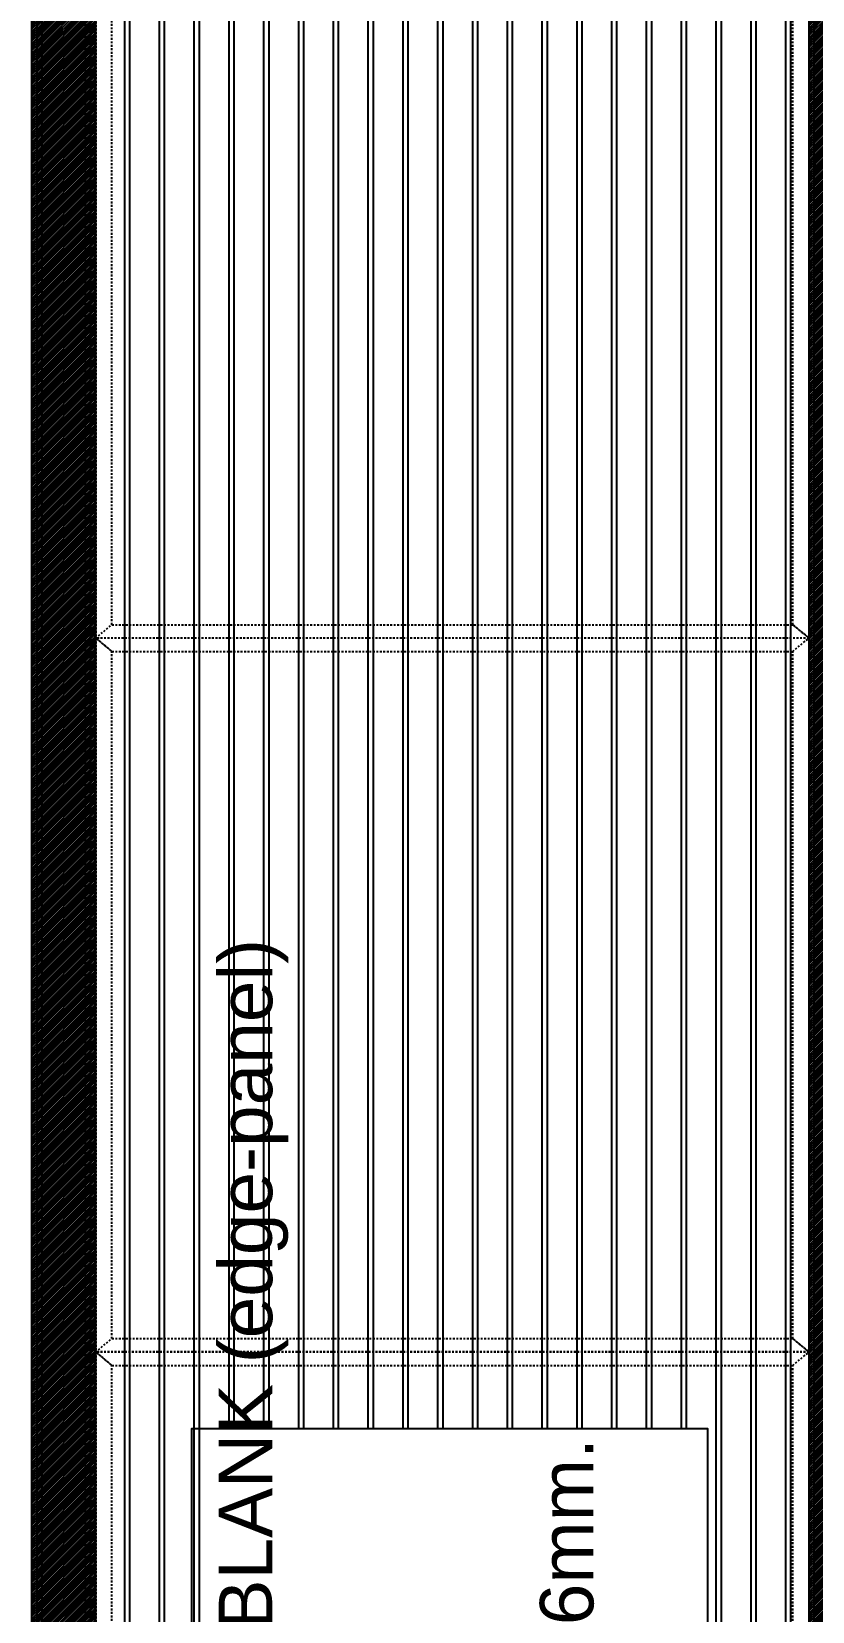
# Model space of a CAD drawing. Header units: millimetres. Extents: x 652937 to 1670132, y 1473552 to 2851037.
# Drawn here: x 760281 to 761740, y 1523790 to 1526740 of the extents above; entities that cross this region are included whole.
import ezdxf
from ezdxf.xclip import XClip

# ---------------------------------------------------------------- set-up
doc = ezdxf.new("R2010")
doc.units = ezdxf.units.MM
doc.header["$XCLIPFRAME"] = 0
for name, pattern in [('TA_GL_005.00000', [13.75, 5, -1.25, 1.25, -1.25, 5]), ('TA_HL_001.00000', [6.5, 3.55, -2.95]), ('XKITLINE00', [0]), ('XKITLINE02', [4, 2, -2])]:
    doc.linetypes.add(name, pattern=pattern)
doc.layers.add('000 - 0_HIDE_OBJ_FRAMING_DEF_SUB', color=1, linetype='Continuous', plot=False)
doc.layers.add('000 - ESTIMATE_ASPG_WIPEOUT_', color=250, linetype='Continuous', plot=False)
for name, color, linetype in [('000 - 0_SYM_DWG_GRIDLINE_MAIN_COLOR_251', 251, 'Continuous'), ('010 - ASPG_EXTR_MAIN_COLOR_2', 2, 'Continuous'), ('010 - ASPG_EXTR_WIPEOUT_', 250, 'Continuous'), ('010 - ASPG_FRAMING_MAIN_COLOR_1', 3, 'Continuous'), ('010 - ASPG_FRAMING_SUB_COLOR_2', 1, 'Continuous'), ('010 - ASPG_FRAMING_SUB_COLOR_3', 251, 'Continuous')]:
    doc.layers.add(name, color=color, linetype=linetype)
for name, color, linetype, true_color, plot in [('000 - ESTIMATE_ASPG_MAIN_COLOR_6', 6, 'Continuous', 0xff00ff, False), ('000 - ESTIMATE_ASPG_TEXT_COLOR_1', 1, 'Continuous', 0xff0000, False), ('000_AREA_ASPG_AREA_HATCH_', 7, 'Continuous', 0xff8700, False), ('000_AREA_ASPG_AREA_MAIN_COLOR_1', 7, 'Continuous', 0xff8700, False)]:
    doc.layers.add(name, color=color, linetype=linetype, true_color=true_color, plot=plot)
for name, color, linetype, lineweight in [('A-GENM', 37, 'Continuous', 9), ('Bolt', 7, 'Continuous', 0), ('Part', 2, 'Continuous', 0)]:
    doc.layers.add(name, color=color, linetype=linetype, lineweight=lineweight)
doc.styles.add('_Arial', font='arial.ttf')
doc.styles.add('TA', font='', dxfattribs={"height": 4.5})
doc.styles.get('TA').set_extended_font_data('Cordia New')

# ---------------------------------------------------------------- blocks, each defined once
blk = doc.blocks.new('GM_Louver Grill Vertical Z1 - Z Profile-20321545-ENT 3 ELE-2 Sheet')
at = {"layer": '000 - 0_HIDE_OBJ_FRAMING_DEF_SUB'}
blk.add_line((-201431, 105550), (-201431, 114870), dxfattribs=at)
blk = doc.blocks.new('E2')
at = {"layer": '000 - 0_HIDE_OBJ_FRAMING_DEF_SUB'}
for p, q in [((1649987.5, 105550), (1649987.5, 114870)), ((1650087.5, 105550), (1650087.5, 114870))]:
    blk.add_line(p, q, dxfattribs=at)
for points in [[(1650037.5, 114870), (1648537.5, 114870), (1648537.5, 105550), (1650037.5, 105550)], [(1650037.5, 114870), (1651537.5, 114870), (1651537.5, 105550), (1650037.5, 105550)]]:
    blk.add_lwpolyline(points, close=True, dxfattribs=at)
at = {"layer": 'A-GENM'}
for p in [(1851593.5, 0), (1851668.5, 0), (1851743.5, 0), (1851818.5, 0), (1851893.5, 0), (1851968.5, 0), (1852043.5, 0), (1852118.5, 0), (1852193.5, 0), (1852268.5, 0), (1852343.5, 0), (1852418.5, 0), (1852493.5, 0), (1852568.5, 0), (1852643.5, 0), (1852718.5, 0), (1852793.5, 0)]:
    blk.add_blockref('GM_Louver Grill Vertical Z1 - Z Profile-20321545-ENT 3 ELE-2 Sheet', p, dxfattribs=at)
blk = doc.blocks.new('*A3459102')
at = {"layer": 'Part', "linetype": 'XKITLINE00', "lineweight": 0}
for p, q in [((616.947211, 135.830227), (616.947209, 135.830227)), ((616.947209, 135.830227), (619.147209, 135.830227)), ((616.947209, 135.730227), (616.947209, 135.830227)), ((616.947211, 135.730227), (616.947209, 135.730227)), ((616.947209, 135.730227), (619.147209, 135.730227)), ((619.147211, 135.830227), (619.147209, 135.830227)), ((619.147209, 135.730227), (619.147209, 135.830227)), ((619.147211, 135.730227), (619.147209, 135.730227))]:
    blk.add_line(p, q, dxfattribs=at)
at = {"layer": 'Part', "linetype": 'XKITLINE02', "lineweight": 0}
for p, q in [((616.947211, 135.830227), (616.947211, 135.730227)), ((619.147209, 135.830227), (619.147211, 135.830227)), ((619.147209, 135.730227), (619.147211, 135.730227)), ((619.147211, 135.830227), (619.147211, 135.730227))]:
    blk.add_line(p, q, dxfattribs=at)
blk = doc.blocks.new('*A3460103')
at = {"layer": 'Part', "linetype": 'XKITLINE02', "lineweight": 0}
for p, q in [((618.12721, 136.430227), (618.077209, 136.430227)), ((618.077209, 136.430227), (618.077209, 135.930227)), ((618.127209, 135.930227), (618.127209, 136.430227)), ((618.077209, 135.830227), (618.67721, 135.830227)), ((618.67721, 135.830227), (618.67721, 135.880227))]:
    blk.add_line(p, q, dxfattribs=at)
at = {"layer": 'Part', "linetype": 'XKITLINE00', "lineweight": 0}
for p, q in [((618.077209, 135.930227), (618.077209, 135.830227)), ((618.127209, 135.930227), (618.127209, 135.880227)), ((618.677209, 135.880227), (618.127209, 135.880227)), ((618.677209, 135.830227), (618.677209, 135.880227))]:
    blk.add_line(p, q, dxfattribs=at)
blk = doc.blocks.new('*A3462105')
at = {"layer": 'Bolt', "linetype": 'XKITLINE02', "lineweight": 0}
for p, q in [((618.12721, 136.300227), (618.07721, 136.300227)), ((618.20641, 136.130227), (617.77721, 136.130227)), ((618.07721, 136.200227), (618.01721, 136.200227)), ((618.07721, 136.060227), (618.01721, 136.060227)), ((618.12721, 135.960227), (618.07721, 135.960227))]:
    blk.add_line(p, q, dxfattribs=at)
blk = doc.blocks.new('*A3463106')
at = {"layer": 'Bolt'}
for points in [[(617.217, 135.83), (617.217, 135.73), (617.077, 135.73), (617.077, 135.83)], [(619.017, 135.83), (619.017, 135.73), (618.877, 135.73), (618.877, 135.83)]]:
    blk.add_hatch(color=256, dxfattribs=at).paths.add_polyline_path(points, flags=17)
at = {"layer": 'Bolt', "linetype": 'XKITLINE00', "lineweight": 0}
for p, q in [((617.077, 135.83), (617.077, 135.73)), ((617.147, 135.83), (617.147, 135.73)), ((617.217, 135.83), (617.217, 135.73)), ((618.877, 135.83), (618.877, 135.73)), ((618.947, 135.83), (618.947, 135.73)), ((619.017, 135.83), (619.017, 135.73))]:
    blk.add_line(p, q, dxfattribs=at)
blk = doc.blocks.new('*A3534110')
at = {"layer": 'Part', "linetype": 'XKITLINE00', "lineweight": 0}
for p, q in [((616.947209, 162.330227), (616.947209, 162.430227)), ((616.947209, 162.430227), (619.147209, 162.430227)), ((619.147209, 162.330227), (616.947209, 162.330227)), ((619.147209, 162.330227), (619.147209, 162.430227)), ((619.147209, 162.430227), (619.147211, 162.430227)), ((619.147211, 162.330227), (619.147209, 162.330227))]:
    blk.add_line(p, q, dxfattribs=at)
at = {"layer": 'Part', "linetype": 'XKITLINE02', "lineweight": 0}
for p, q in [((616.947211, 162.330227), (616.947211, 162.430227)), ((619.147209, 162.430227), (619.147211, 162.430227)), ((619.147209, 162.330227), (619.147211, 162.330227)), ((619.147211, 162.330227), (619.147211, 162.430227))]:
    blk.add_line(p, q, dxfattribs=at)
blk = doc.blocks.new('*A3535111')
at = {"layer": 'Part', "linetype": 'XKITLINE00', "lineweight": 0}
for p, q in [((618.077209, 162.330227), (618.077209, 162.230227)), ((618.677209, 162.280227), (618.127209, 162.280227)), ((618.127209, 162.280227), (618.127209, 162.230227)), ((618.677209, 162.280227), (618.677209, 162.330227))]:
    blk.add_line(p, q, dxfattribs=at)
at = {"layer": 'Part', "linetype": 'XKITLINE02', "lineweight": 0}
for p, q in [((618.077209, 162.330227), (618.67721, 162.330227)), ((618.07721, 161.730227), (618.077209, 162.230227)), ((618.127209, 162.230227), (618.12721, 161.730227)), ((618.67721, 162.330227), (618.67721, 162.280227)), ((618.077209, 161.730227), (618.12721, 161.730227))]:
    blk.add_line(p, q, dxfattribs=at)
blk = doc.blocks.new('*A3536112')
at = {"layer": 'Part', "linetype": 'XKITLINE00', "lineweight": 0}
for p, q in [((616.747209, 162.630227), (616.947209, 162.430227)), ((619.177209, 162.430227), (619.347209, 162.630227)), ((616.947209, 162.430227), (619.177211, 162.430227))]:
    blk.add_line(p, q, dxfattribs=at)
at = {"layer": 'Part', "linetype": 'XKITLINE02', "lineweight": 0}
for p, q in [((616.747209, 162.630227), (619.347211, 162.630227)), ((616.947211, 162.430227), (616.747211, 162.630227)), ((619.177211, 162.430227), (619.347211, 162.630227))]:
    blk.add_line(p, q, dxfattribs=at)
blk = doc.blocks.new('*A3537113')
at = {"layer": 'Bolt', "linetype": 'XKITLINE02', "lineweight": 0}
for p, q in [((618.20641, 162.030227), (617.77721, 162.030227)), ((618.07721, 162.100227), (618.01721, 162.100227)), ((618.07721, 161.960227), (618.01721, 161.960227)), ((618.12721, 162.200227), (618.07721, 162.200227)), ((618.12721, 161.860227), (618.07721, 161.860227))]:
    blk.add_line(p, q, dxfattribs=at)
blk = doc.blocks.new('*A3538114')
at = {"layer": 'Bolt'}
for points in [[(617.217, 162.43), (617.217, 162.33), (617.077, 162.33), (617.077, 162.43)], [(619.017, 162.43), (619.017, 162.33), (618.877, 162.33), (618.877, 162.43)]]:
    blk.add_hatch(color=256, dxfattribs=at).paths.add_polyline_path(points, flags=17)
at = {"layer": 'Bolt', "linetype": 'XKITLINE00', "lineweight": 0}
for p, q in [((617.077, 162.33), (617.077, 162.43)), ((617.147, 162.33), (617.147, 162.43)), ((617.217, 162.33), (617.217, 162.43)), ((618.877, 162.33), (618.877, 162.43)), ((618.947, 162.33), (618.947, 162.43)), ((619.017, 162.33), (619.017, 162.43))]:
    blk.add_line(p, q, dxfattribs=at)
blk = doc.blocks.new('*A3461104')
at = {"layer": 'Part', "linetype": 'XKITLINE00', "lineweight": 0}
for p, q in [((616.747209, 135.530227), (616.947209, 135.730227)), ((616.947209, 135.730227), (616.947211, 135.730227)), ((619.177211, 135.730227), (616.947209, 135.730227)), ((619.347209, 135.530227), (619.177209, 135.730227))]:
    blk.add_line(p, q, dxfattribs=at)
at = {"layer": 'Part', "linetype": 'XKITLINE02', "lineweight": 0}
for p, q in [((616.747211, 135.530227), (616.947211, 135.730227)), ((619.347211, 135.530227), (619.177211, 135.730227)), ((616.747209, 135.530227), (619.347211, 135.530227))]:
    blk.add_line(p, q, dxfattribs=at)
blk = doc.blocks.new('*A28253898')
at = {"layer": 'Part', "linetype": 'XKITLINE00', "lineweight": 0}
for p, q in [((185.692969, 59.722868), (175.64231, 59.722868)), ((175.64231, 59.397868), (175.64231, 59.722868)), ((185.69297, 59.722868), (185.692969, 59.722868)), ((185.692969, 59.722868), (185.692969, 59.397868)), ((185.692969, 59.397868), (175.64231, 59.397868)), ((185.692969, 59.397868), (185.692993, 59.397868))]:
    blk.add_line(p, q, dxfattribs=at)
at = {"layer": 'Part', "linetype": 'XKITLINE02', "lineweight": 0}
for p, q in [((175.642312, 59.427868), (175.642312, 59.722868)), ((175.642333, 59.427868), (175.642333, 59.722868)), ((175.642335, 59.397868), (175.642335, 59.722868)), ((185.692993, 59.722868), (185.692969, 59.722868)), ((185.69297, 59.427868), (185.69297, 59.722868)), ((185.692993, 59.722868), (185.692992, 59.722868)), ((185.692992, 59.722868), (185.692992, 59.427868)), ((185.692993, 59.397868), (185.692993, 59.722868)), ((185.692992, 59.427868), (175.642312, 59.427868)), ((185.692993, 59.397868), (185.692969, 59.397868)), ((185.692992, 59.427868), (185.69297, 59.427868))]:
    blk.add_line(p, q, dxfattribs=at)
blk = doc.blocks.new('*A28263899')
at = {"layer": 'Part', "linetype": 'XKITLINE00', "lineweight": 0}
for p, q in [((184.068439, 59.367868), (184.068439, 59.397868)), ((184.068439, 59.367868), (184.068439, 59.367868)), ((184.068439, 59.367868), (184.568439, 59.367868)), ((184.568439, 59.367868), (184.568439, 59.397868)), ((184.568439, 59.367868), (184.568439, 59.367868))]:
    blk.add_line(p, q, dxfattribs=at)
at = {"layer": 'Part', "linetype": 'XKITLINE02', "lineweight": 0}
for p, q in [((184.568439, 59.397868), (184.068439, 59.397868)), ((184.068439, 59.397868), (184.068439, 59.367868)), ((184.568439, 59.397868), (184.568439, 59.397868)), ((184.568439, 59.397868), (184.568439, 59.367868))]:
    blk.add_line(p, q, dxfattribs=at)
blk = doc.blocks.new('*A28273900')
at = {"layer": 'Bolt'}
for points in [[(184.133, 59.398), (184.133, 59.428), (184.203, 59.428), (184.203, 59.398)], [(184.133, 59.368), (184.133, 59.398), (184.203, 59.398), (184.203, 59.368)], [(184.433, 59.398), (184.433, 59.428), (184.503, 59.428), (184.503, 59.398)], [(184.433, 59.368), (184.433, 59.398), (184.503, 59.398), (184.503, 59.368)]]:
    blk.add_hatch(color=256, dxfattribs=at).paths.add_polyline_path(points, flags=17)
at = {"layer": 'Bolt', "linetype": 'XKITLINE00', "lineweight": 0}
for p, q in [((184.168, 59.328), (184.168, 59.543)), ((184.468, 59.328), (184.468, 59.543)), ((184.133, 59.398), (184.133, 59.428)), ((184.133, 59.368), (184.133, 59.398)), ((184.203, 59.398), (184.203, 59.428)), ((184.203, 59.368), (184.203, 59.398)), ((184.433, 59.398), (184.433, 59.428)), ((184.433, 59.368), (184.433, 59.398)), ((184.503, 59.398), (184.503, 59.428)), ((184.503, 59.368), (184.503, 59.398))]:
    blk.add_line(p, q, dxfattribs=at)
blk = doc.blocks.new('*A30384111')
at = {"layer": 'Part', "linetype": 'XKITLINE00', "lineweight": 0}
for p, q in [((184.303439, 59.367868), (184.303439, 59.367868)), ((184.303439, 58.867868), (184.303439, 59.367868)), ((184.303439, 59.367868), (184.333439, 59.367868)), ((184.333439, 58.867868), (184.333439, 59.367868)), ((184.303439, 59.217868), (184.333439, 59.217868)), ((184.303439, 58.867868), (184.333439, 58.867868))]:
    blk.add_line(p, q, dxfattribs=at)
at = {"layer": 'Part', "linetype": 'XKITLINE02', "lineweight": 0}
for p, q in [((184.303439, 59.367868), (184.303439, 58.867868)), ((184.303439, 59.367868), (184.303439, 59.367868)), ((184.333439, 58.867868), (184.333439, 59.367868))]:
    blk.add_line(p, q, dxfattribs=at)
blk = doc.blocks.new('PP18_ENT3_SE_ELE2-1')
at = {"layer": 'Part', "linetype": 'XKITLINE00', "lineweight": 0}
for p, q in [((-19960, 114420), (-13155, 114420)), ((-15305, 113820), (-13155, 113820))]:
    blk.add_line(p, q, dxfattribs=at)
at = {"layer": 'Part', "linetype": 'XKITLINE02', "lineweight": 0}
for p, q in [((-13595, 113780), (-13595, 113780)), ((-13595, 113780), (-13595, 113780)), ((-13548, 113780), (-13548, 111760)), ((-13542, 113780), (-13542, 111760)), ((-13595, 111770), (-13595, 111770)), ((-13595, 111770), (-13595, 111770))]:
    blk.add_line(p, q, dxfattribs=at)
at = {"layer": 'Part', "linetype": 'XKITLINE00', "lineweight": 0}
blk.add_lwpolyline([(-13595, 111760), (-13595, 113780), (-13495, 113780), (-13495, 111760)], close=True, dxfattribs=at)
blk.add_blockref('E2', (-1664704.6, 0))
at = {"lineweight": 0}
for name, p, xscale, yscale, zscale in [('*A3536112', (48261.2, 97557), -100, 100, 100), ('*A3534110', (48259.7, 97557), -100, 100, 100), ('*A3538114', (48259.7, 97557), -100, 100, 100), ('*A3535111', (48259.7, 97557), -100, 100, 100), ('*A3537113', (48259.7, 97557), -100, 100, 100), ('*A28253898', (-50408.5, 101105.4), 200, 200, 200), ('*A28273900', (-50408.5, 101105.4), 200, 200, 200), ('*A28263899', (-50408.5, 101105.4), 200, 200, 200), ('*A30384111', (-50408.5, 101105.4), 200, 200, 200), ('*A3460103', (48259.7, 98167), -100, 100, 100), ('*A3462105', (48259.7, 98167), -100, 100, 100), ('*A3461104', (48261.2, 98167), -100, 100, 100), ('*A3459102', (48259.7, 98167), -100, 100, 100), ('*A3463106', (48259.7, 98167), -100, 100, 100)]:
    blk.add_blockref(name, p, dxfattribs=dict(at, xscale=xscale, yscale=yscale, zscale=zscale))
blk = doc.blocks.new('*A28133886')
at = {"layer": 'Part', "linetype": 'XKITLINE02', "lineweight": 0}
for p, q in [((209.78736, 66.572868), (152.23736, 66.572868)), ((152.23736, 65.572868), (209.78736, 65.572868))]:
    blk.add_line(p, q, dxfattribs=at)
blk = doc.blocks.new('*A28143887')
at = {"layer": 'Part', "linetype": 'XKITLINE00', "lineweight": 0}
blk.add_line((186.267361, 66.572868), (152.242361, 66.572868), dxfattribs=at)
blk = doc.blocks.new('*A28233896')
at = {"layer": 'Part', "linetype": 'XKITLINE00', "lineweight": 0}
for p, q in [((186.267361, 66.572868), (152.242361, 66.572868)), ((186.267361, 63.572868), (152.242361, 63.572868))]:
    blk.add_line(p, q, dxfattribs=at)
blk = doc.blocks.new('*A30174090')
at = {"layer": 'Part', "linetype": 'XKITLINE02', "lineweight": 0}
for p, q in [((184.068439, 63.372868), (184.068438, 63.372868)), ((184.303438, 63.372868), (184.303438, 48.172868)), ((184.333438, 63.372868), (184.333438, 48.172868)), ((184.068439, 59.722868), (184.068439, 59.367868)), ((184.568438, 59.722868), (184.568439, 59.367868)), ((184.568439, 59.722868), (184.568439, 59.367868)), ((184.333438, 48.172868), (184.333438, 59.367868))]:
    blk.add_line(p, q, dxfattribs=at)
at = {"layer": 'Part', "linetype": 'XKITLINE00', "lineweight": 0}
for p, q in [((184.568439, 63.372868), (184.068439, 63.372868)), ((184.068439, 63.372868), (184.068439, 59.722868)), ((184.568439, 63.372868), (184.568439, 59.722868)), ((184.068439, 59.367868), (184.068439, 52.222868)), ((184.568439, 59.367868), (184.568439, 52.222868))]:
    blk.add_line(p, q, dxfattribs=at)
blk = doc.blocks.new('*A30184091')
at = {"layer": 'Part', "linetype": 'XKITLINE02', "lineweight": 0}
for p, q in [((183.768438, 63.472868), (183.668438, 63.572868)), ((183.668438, 63.572868), (183.668439, 63.572868)), ((183.668438, 63.572868), (184.968439, 63.572868)), ((184.868438, 63.472868), (184.968438, 63.572868))]:
    blk.add_line(p, q, dxfattribs=at)
at = {"layer": 'Part', "linetype": 'XKITLINE00', "lineweight": 0}
for p, q in [((183.768439, 63.472868), (183.668439, 63.572868)), ((184.968439, 63.572868), (184.868439, 63.472868)), ((184.868439, 63.472868), (183.768438, 63.472868))]:
    blk.add_line(p, q, dxfattribs=at)
blk = doc.blocks.new('*A30194092')
at = {"layer": 'Bolt', "linetype": 'XKITLINE02', "lineweight": 0}
for p, q in [((184.303438, 63.282868), (184.333438, 63.282868)), ((184.333438, 63.282868), (184.358438, 63.282868)), ((184.263838, 63.247868), (184.478438, 63.247868)), ((184.303438, 63.212868), (184.333438, 63.212868)), ((184.333438, 63.212868), (184.358438, 63.212868))]:
    blk.add_line(p, q, dxfattribs=at)
blk = doc.blocks.new('*A30204093')
at = {"layer": 'Part', "linetype": 'XKITLINE00', "lineweight": 0}
for p, q in [((184.868439, 63.472868), (183.768438, 63.472868)), ((183.768438, 63.422868), (184.868439, 63.422868)), ((183.768439, 63.422868), (183.768439, 63.472868)), ((184.868439, 63.422868), (184.868439, 63.472868))]:
    blk.add_line(p, q, dxfattribs=at)
at = {"layer": 'Part', "linetype": 'XKITLINE02', "lineweight": 0}
for p, q in [((183.768438, 63.472868), (183.768438, 63.422868)), ((184.868438, 63.472868), (184.868438, 63.422868))]:
    blk.add_line(p, q, dxfattribs=at)
blk = doc.blocks.new('*A30214094')
at = {"layer": 'Part', "linetype": 'XKITLINE00', "lineweight": 0}
for p, q in [((184.333438, 63.422868), (184.333438, 63.372868)), ((184.633438, 63.397868), (184.633438, 63.422868)), ((184.358438, 63.397868), (184.358438, 63.372868)), ((184.358438, 63.397868), (184.633438, 63.397868))]:
    blk.add_line(p, q, dxfattribs=at)
at = {"layer": 'Part', "linetype": 'XKITLINE02', "lineweight": 0}
for p, q in [((184.633438, 63.422868), (184.333438, 63.422868)), ((184.633438, 63.422868), (184.633438, 63.397868)), ((184.333438, 63.372868), (184.333438, 63.122868)), ((184.358438, 63.372868), (184.358438, 63.122868)), ((184.333438, 63.122868), (184.358438, 63.122868))]:
    blk.add_line(p, q, dxfattribs=at)
blk = doc.blocks.new('*A30224095')
at = {"layer": 'Bolt'}
for points in [[(183.953, 63.473), (183.953, 63.423), (183.883, 63.423), (183.883, 63.473)], [(184.753, 63.473), (184.753, 63.423), (184.683, 63.423), (184.683, 63.473)]]:
    blk.add_hatch(color=256, dxfattribs=at).paths.add_polyline_path(points, flags=17)
at = {"layer": 'Bolt', "linetype": 'XKITLINE00', "lineweight": 0}
for p, q in [((183.883, 63.473), (183.883, 63.423)), ((183.918, 63.473), (183.918, 63.423)), ((183.953, 63.473), (183.953, 63.423)), ((184.683, 63.473), (184.683, 63.423)), ((184.718, 63.473), (184.718, 63.423)), ((184.753, 63.473), (184.753, 63.423))]:
    blk.add_line(p, q, dxfattribs=at)
blk = doc.blocks.new('PP18_ENT3_SE_ELE2-2')
at = {"lineweight": 0, "xscale": 200, "yscale": 200, "zscale": 200}
for name in ['*A28143887', '*A28133886', '*A28233896', '*A30184091', '*A30204093', '*A30224095', '*A30214094', '*A30174090', '*A30194092', '*A28253898', '*A28273900', '*A28263899', '*A30384111']:
    blk.add_blockref(name, (-50408.4678, 101105.4264), dxfattribs=at)
blk = doc.blocks.new('*U6164')
at = {"layer": '000 - 0_SYM_DWG_GRIDLINE_MAIN_COLOR_251', "linetype": 'ByBlock', "ltscale": 5}
blk.add_line((200, 0), (-30071, 0), dxfattribs=at)
at = {"style": 'TA', "flags": 1}
blk.add_attdef('LOCATION', (6, -6), '', height=4.5, rotation=270, dxfattribs=at)
blk = doc.blocks.new('W-1-PP18-ST_ENT3_REV02_20260413-044638_PP18_ENT3_ELE2-DIM')
at = {"layer": '000 - 0_SYM_DWG_GRIDLINE_MAIN_COLOR_251', "color": 6, "linetype": 'TA_GL_005.00000', "rotation": 180}
blk.add_blockref('*U6164', (-21271, 114420), dxfattribs=at)
blk = doc.blocks.new('*U6683')
blk.add_wipeout([(50, 0), (1402, 0), (1402, 9330), (50, 9330)]).dxf.layer = '010 - ASPG_EXTR_WIPEOUT_'
at = {"layer": '010 - ASPG_EXTR_MAIN_COLOR_2'}
for points in [[(113.3, 0), (123.5, 0), (123.5, 9330), (113.3, 9330)], [(178.3, 0), (188.5, 0), (188.5, 9330), (178.3, 9330)], [(243.3, 0), (253.5, 0), (253.5, 9330), (243.3, 9330)], [(308.3, 0), (318.5, 0), (318.5, 9330), (308.3, 9330)], [(373.3, 0), (383.5, 0), (383.5, 9330), (373.3, 9330)], [(438.3, 0), (448.5, 0), (448.5, 9330), (438.3, 9330)], [(503.3, 0), (513.5, 0), (513.5, 9330), (503.3, 9330)], [(568.3, 0), (578.5, 0), (578.5, 9330), (568.3, 9330)], [(633.3, 0), (643.5, 0), (643.5, 9330), (633.3, 9330)], [(698.3, 0), (708.5, 0), (708.5, 9330), (698.3, 9330)], [(763.3, 0), (773.5, 0), (773.5, 9330), (763.3, 9330)], [(828.3, 0), (838.5, 0), (838.5, 9330), (828.3, 9330)], [(893.3, 0), (903.5, 0), (903.5, 9330), (893.3, 9330)], [(958.3, 0), (968.5, 0), (968.5, 9330), (958.3, 9330)], [(1023.3, 0), (1033.5, 0), (1033.5, 9330), (1023.3, 9330)], [(1088.3, 0), (1098.5, 0), (1098.5, 9330), (1088.3, 9330)], [(1153.3, 0), (1163.5, 0), (1163.5, 9330), (1153.3, 9330)], [(1218.3, 0), (1228.5, 0), (1228.5, 9330), (1218.3, 9330)], [(1283.3, 0), (1293.5, 0), (1293.5, 9330), (1283.3, 9330)], [(1348.3, 0), (1358.5, 0), (1358.5, 9330), (1348.3, 9330)]]:
    blk.add_lwpolyline(points, close=True, dxfattribs=at)
at = {"layer": '010 - ASPG_FRAMING_SUB_COLOR_2'}
blk.add_lwpolyline([(50, 0), (1402, 0), (1402, 9330), (50, 9330)], close=True, dxfattribs=at)
blk.add_wipeout([(-50, 0), (50, 0), (50, 9330), (-50, 9330)]).dxf.layer = '010 - ASPG_EXTR_WIPEOUT_'
at = {"layer": '010 - ASPG_EXTR_MAIN_COLOR_2'}
blk.add_lwpolyline([(48.3, 0), (58.5, 0), (58.5, 9330), (48.3, 9330)], close=True, dxfattribs=at)
at = {"layer": '010 - ASPG_FRAMING_MAIN_COLOR_1'}
for points in [[(-50, 0), (-40, 0), (-40, 9330), (-50, 9330)], [(40, 0), (50, 0), (50, 9330), (40, 9330)]]:
    blk.add_lwpolyline(points, close=True, dxfattribs=at)
at = {"layer": '010 - ASPG_FRAMING_SUB_COLOR_2'}
blk.add_lwpolyline([(-50, 0), (50, 0), (50, 9330), (-50, 9330)], close=True, dxfattribs=at)
blk = doc.blocks.new('*U8815')
blk.add_wipeout([(50, 0), (1450, 0), (1450, 9330), (50, 9330)]).dxf.layer = '010 - ASPG_EXTR_WIPEOUT_'
at = {"layer": '010 - ASPG_FRAMING_SUB_COLOR_2'}
blk.add_lwpolyline([(50, 0), (1450, 0), (1450, 9330), (50, 9330)], close=True, dxfattribs=at)
blk.add_wipeout([(1450, 0), (1550, 0), (1550, 9330), (1450, 9330)]).dxf.layer = '010 - ASPG_EXTR_WIPEOUT_'
at = {"layer": '010 - ASPG_FRAMING_MAIN_COLOR_1'}
for points in [[(1450, 0), (1460, 0), (1460, 9330), (1450, 9330)], [(1540, 0), (1550, 0), (1550, 9330), (1540, 9330)]]:
    blk.add_lwpolyline(points, close=True, dxfattribs=at)
at = {"layer": '010 - ASPG_FRAMING_SUB_COLOR_2'}
blk.add_lwpolyline([(1450, 0), (1550, 0), (1550, 9330), (1450, 9330)], close=True, dxfattribs=at)
blk = doc.blocks.new('*U8818')
at = {"layer": '010 - ASPG_FRAMING_SUB_COLOR_3', "linetype": 'ByBlock'}
for points in [[(0, 0), (0, 1332), (25, 1302), (25, 30), (0, 0)], [(1332.9, 1332), (0, 1332), (25, 1302), (1307.9, 1302)], [(1332.9, 0), (1332.9, 1332), (1307.9, 1302), (1307.9, 30), (1332.9, 0)], [(25, 30), (1307.9, 30), (1332.9, 0), (0, 0), (25, 30)]]:
    blk.add_lwpolyline(points, close=True, dxfattribs=at)
blk = doc.blocks.new('A$Cd3cf6656')
blk.add_wipeout([(-964.7, -457.4), (1855.6, -457.4), (1855.6, 457.4), (-964.7, 457.4)]).dxf.layer = '000 - ESTIMATE_ASPG_WIPEOUT_'
at = {"layer": '000 - ESTIMATE_ASPG_MAIN_COLOR_6'}
blk.add_lwpolyline([(-964.7, -457.4), (1855.6, -457.4), (1855.6, 507.4), (-964.7, 507.4)], close=True, dxfattribs=at)
at = {"layer": '000 - ESTIMATE_ASPG_TEXT_COLOR_1', "style": '_Arial'}
for tag, p in [('LV_TYPE_VAL', (138.1, 356.5)), ('LV_SIN-H_VAL', (138.1, 206.5)), ('LV_DOU-H_VAL', (138.1, 56.5)), ('V-TRIM_VAL', (138.1, -93.5)), ('FRAME_VAL', (138.1, -243.5)), ('FRAME_SET', (138.1, -393.5))]:
    blk.add_attdef(tag, p, '', height=100, dxfattribs=at)
blk = doc.blocks.new('*U8820')
at = {"layer": '000_AREA_ASPG_AREA_HATCH_', "transparency": 33554539}
h = blk.add_hatch(dxfattribs=at)
h.set_pattern_fill('ANSI31', color=256)
h.set_pattern_definition([(45, (-24.4354, 9304.1105), (-2.245064, 2.245064), [])])
h.paths.add_polyline_path([(-60, 0), (60, 0), (60, 9330), (-60, 9330)])
at = {"layer": '000_AREA_ASPG_AREA_MAIN_COLOR_1'}
blk.add_lwpolyline([(-60, 0), (60, 0), (60, 9330), (-60, 9330)], close=True, dxfattribs=at)

msp = doc.modelspace()

# ---------------------------------------------------------------- block references
at = {"color": 6}
ref = msp.add_blockref('PP18_ENT3_SE_ELE2-2', (775008.1769, 1412070.4203), dxfattribs=at)
XClip(ref).set_block_clipping_path([(-26088.7758649617, 100920), (12661.2241350383, 117178.2602934372)])

# ---------------------------------------------------------------- next in the draw order: block references
ref = msp.add_blockref('PP18_ENT3_SE_ELE2-1', (775008.1769, 1412070.4203), dxfattribs=at)
XClip(ref).set_block_clipping_path([(-21816.709593582, 100920), (8800.0000001194, 118767.7153737911)])

# ---------------------------------------------------------------- next in the draw order: block references
msp.add_blockref('W-1-PP18-ST_ENT3_REV02_20260413-044638_PP18_ENT3_ELE2-DIM', (775008.1769, 1412070.4203), dxfattribs=at)

# ---------------------------------------------------------------- next in the draw order: block references
msp.add_blockref('*U6683', (760341.1769, 1517610.4203))

# ---------------------------------------------------------------- next in the draw order: block references
for name, p in [('*U8815', (758841.1769, 1517610.4203)), ('*U8820', (761793.1769, 1517610.4203))]:
    msp.add_blockref(name, p)

# ---------------------------------------------------------------- next in the draw order: block references
msp.add_blockref('*U8820', (760341.1769, 1517610.4203))
at = {"linetype": 'TA_HL_001.00000', "rotation": 90}
for p in [(761733.1769, 1525607.5632), (761733.1769, 1524274.7061), (761733.1769, 1522941.8489)]:
    msp.add_blockref('*U8818', p, dxfattribs=at)

# ---------------------------------------------------------------- next in the draw order: block references
ref = msp.add_blockref('A$Cd3cf6656', (761087.1769, 1522275.4203), dxfattribs=dict(rotation=90))
ref.add_attrib('LV_TYPE_VAL', 'E2_PL_05_DOUBLE BLANK (edge-panel)', (760730.6797, 1522413.4748), dxfattribs={"layer": '000 - ESTIMATE_ASPG_TEXT_COLOR_1', "height": 100, "rotation": 90, "style": '_Arial'})
ref.add_attrib('FRAME_VAL', '1332.00mm. x 1332.86mm.', (761330.6797, 1522413.4748), dxfattribs={"layer": '000 - ESTIMATE_ASPG_TEXT_COLOR_1', "height": 100, "rotation": 90, "style": '_Arial'})

doc.saveas('drawing.dxf')
